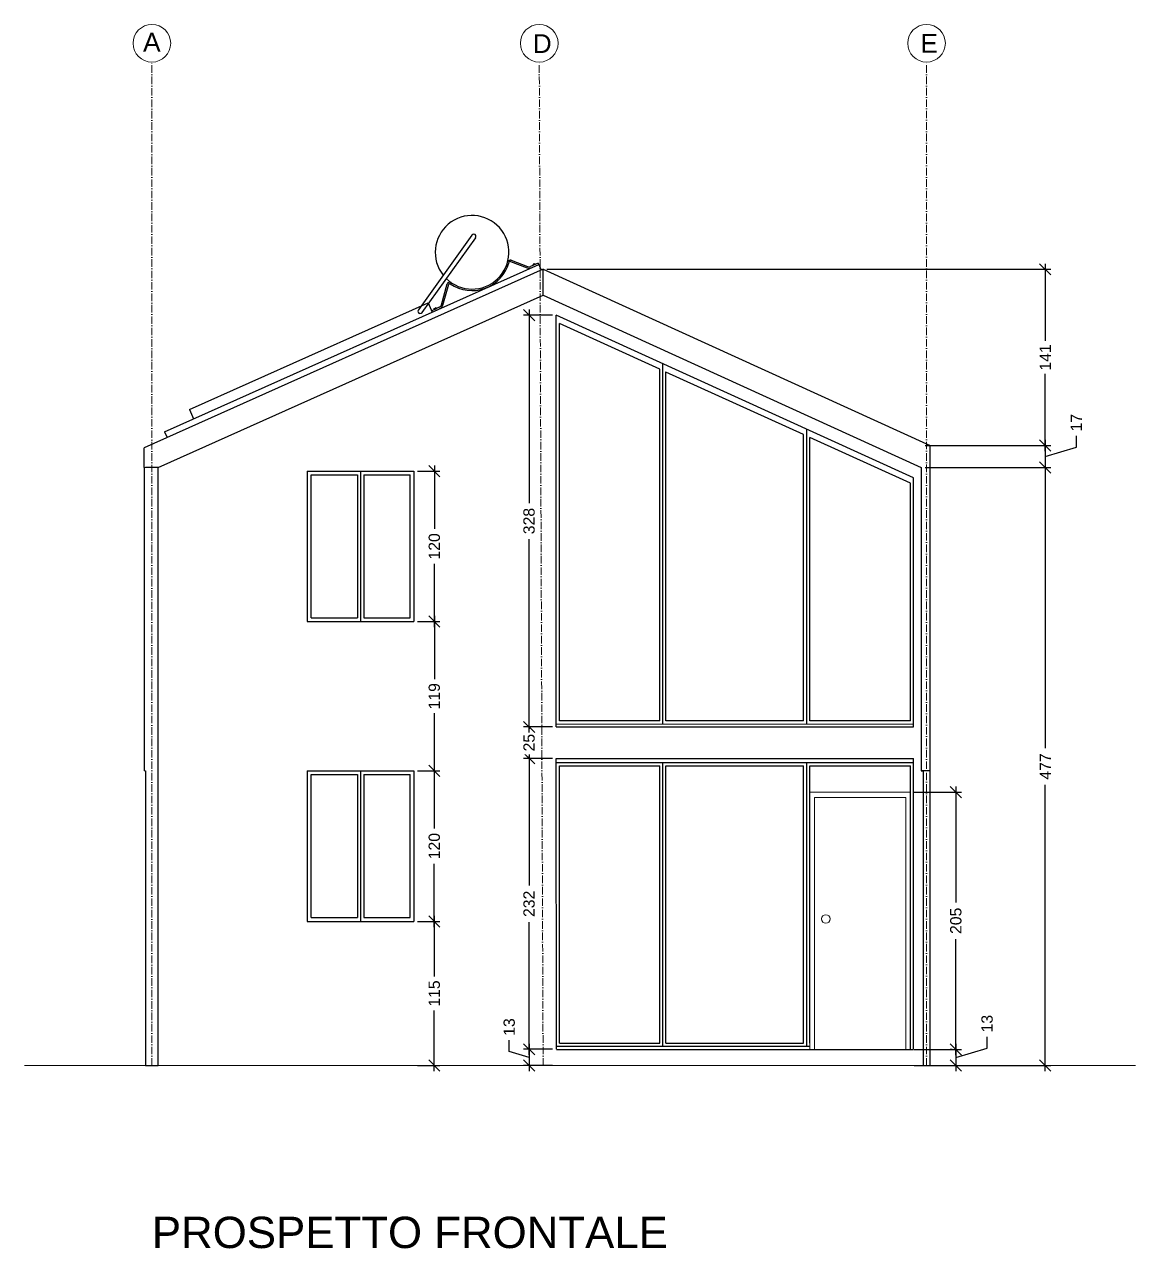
# Model space of a CAD drawing. Header units: millimetres. Extents: x 2830 to 9066, y 9741 to 14619.
# Drawn here: x 6996 to 7881, y 13643 to 14619 of the extents above; entities that cross this region are included whole.
import ezdxf

# ---------------------------------------------------------------- set-up
doc = ezdxf.new("R2010")
doc.units = ezdxf.units.MM
doc.header["$MEASUREMENT"] = 0
doc.linetypes.add('ACAD_ISO10W100', pattern=[18, 12, -3, 0, -3])
doc.layers.get('DEFPOINTS').update_dxf_attribs({"color": 210})
doc.layers.add('ARREDI', color=8, linetype='Continuous', lineweight=18)
doc.layers.add('quote', color=5, linetype='Continuous', lineweight=18)
for name, color, linetype in [('INFISSI', 4, 'Continuous'), ('quote nuove', 2, 'Continuous'), ('STRUTTURA', 1, 'Continuous')]:
    doc.layers.add(name, color=color, linetype=linetype)
doc.layers.get('0').off()
doc.styles.add('ARIAL', font='Arial.ttf')
doc.styles.get("Standard").update_dxf_attribs({"font": 'Arial.ttf'})
doc.dimstyles.new('TICK_36', dxfattribs={"dimtxt": 3.6, "dimasz": 3.6, "dimexe": 1.8, "dimexo": 1.2, "dimgap": 1.8, "dimtad": 0, "dimdec": 0, "dimzin": 0, "dimdsep": 46, "dimtxsty": 'ARIAL', "dimblk": 'OBLIQUE', "dimcen": 1.8, "dimdle": 1.8, "dimclrd": 256, "dimclrt": 256, "dimadec": 0, "dimazin": 0, "dimtfac": 1, "dimtdec": 0, "dimtmove": 1, "dimatfit": 3, "dimldrblk": 'OPEN90', "dimfxl": 1, "dimtfill": 1, "dimtolj": 1, "dimtzin": 0, "dimarcsym": 0})

# ---------------------------------------------------------------- blocks, each defined once
blk = doc.blocks.new('_Oblique')
at = {"color": 0, "linetype": 'ByBlock', "lineweight": -2}
blk.add_line((-0.5, -0.5), (0.5, 0.5), dxfattribs=at)
blk = doc.blocks.new('*D74')
at = {"layer": 'DEFPOINTS', "color": 0, "transparency": 16777216}
for p in [(7305.97, 13904.03), (7305.97, 13789.03), (7322.26, 13789.03)]:
    blk.add_point(p, dxfattribs=at)
at = {"layer": 'quote nuove', "lineweight": -2, "transparency": 16777216}
for p, q in [((7322.26, 13908.53), (7322.26, 13860.06)), ((7322.26, 13784.53), (7322.26, 13833.01))]:
    blk.add_line(p, q, dxfattribs=at)
at = {"layer": 'quote nuove', "color": 0, "lineweight": -2, "transparency": 16777216}
for p, q in [((7308.97, 13904.03), (7326.76, 13904.03)), ((7308.97, 13789.03), (7326.76, 13789.03))]:
    blk.add_line(p, q, dxfattribs=at)
at = {"layer": 'quote nuove', "lineweight": -2, "transparency": 16777216, "xscale": 9, "yscale": 9, "zscale": 9}
for p, rotation in [((7322.26, 13904.03), 90), ((7322.26, 13789.03), 270)]:
    blk.add_blockref('_Oblique', p, dxfattribs=dict(at, rotation=rotation))
at = {"layer": 'quote nuove', "transparency": 16777216, "insert": (7322.26, 13846.53), "char_height": 9, "attachment_point": 5, "rotation": 90, "style": 'ARIAL', "bg_fill": 3, "box_fill_scale": 1.25, "bg_fill_color": 256, "bg_fill_true_color": 13158600, "bg_fill_transparency": 0}
blk.add_mtext('\\A1;115', dxfattribs=at)
blk = doc.blocks.new('_Open90')
at = {"color": 0, "linetype": 'ByBlock', "lineweight": -2}
for p, q in [((0, 0), (-1, 0)), ((-0.5, 0.5), (0, 0)), ((0, 0), (-0.5, -0.5))]:
    blk.add_line(p, q, dxfattribs=at)
blk = doc.blocks.new('*D75')
at = {"layer": 'DEFPOINTS', "color": 0, "transparency": 16777216}
for p in [(7305.97, 14024.03), (7322.26, 14024.03), (7305.97, 13904.03)]:
    blk.add_point(p, dxfattribs=at)
at = {"layer": 'quote nuove', "lineweight": -2, "transparency": 16777216}
for p, q in [((7322.26, 14028.53), (7322.26, 13978.05)), ((7322.26, 13899.53), (7322.26, 13950.02))]:
    blk.add_line(p, q, dxfattribs=at)
at = {"layer": 'quote nuove', "color": 0, "lineweight": -2, "transparency": 16777216}
for p, q in [((7308.97, 14024.03), (7326.76, 14024.03)), ((7308.97, 13904.03), (7326.76, 13904.03))]:
    blk.add_line(p, q, dxfattribs=at)
at = {"layer": 'quote nuove', "lineweight": -2, "transparency": 16777216, "xscale": 9, "yscale": 9, "zscale": 9}
for p, rotation in [((7322.26, 14024.03), 90), ((7322.26, 13904.03), 270)]:
    blk.add_blockref('_Oblique', p, dxfattribs=dict(at, rotation=rotation))
at = {"layer": 'quote nuove', "transparency": 16777216, "insert": (7322.26, 13964.03), "char_height": 9, "attachment_point": 5, "rotation": 90, "style": 'ARIAL', "bg_fill": 3, "box_fill_scale": 1.25, "bg_fill_color": 256, "bg_fill_true_color": 13158600, "bg_fill_transparency": 0}
blk.add_mtext('\\A1;120', dxfattribs=at)
blk = doc.blocks.new('*D76')
at = {"layer": 'DEFPOINTS', "color": 0, "transparency": 16777216}
for p in [(7305.97, 14143.03), (7322.27, 14143.03), (7305.97, 14024.03)]:
    blk.add_point(p, dxfattribs=at)
at = {"layer": 'quote nuove', "color": 0, "lineweight": -2, "transparency": 16777216}
for p, q in [((7308.97, 14143.03), (7326.77, 14143.03)), ((7308.97, 14024.03), (7326.77, 14024.03))]:
    blk.add_line(p, q, dxfattribs=at)
at = {"layer": 'quote nuove', "lineweight": -2, "transparency": 16777216}
for p, q in [((7322.27, 14147.53), (7322.27, 14097.06)), ((7322.27, 14019.53), (7322.27, 14070.01))]:
    blk.add_line(p, q, dxfattribs=at)
at = {"layer": 'quote nuove', "lineweight": -2, "transparency": 16777216, "xscale": 9, "yscale": 9, "zscale": 9}
for p, rotation in [((7322.27, 14143.03), 90), ((7322.27, 14024.03), 270)]:
    blk.add_blockref('_Oblique', p, dxfattribs=dict(at, rotation=rotation))
at = {"layer": 'quote nuove', "transparency": 16777216, "insert": (7322.27, 14083.53), "char_height": 9, "attachment_point": 5, "rotation": 90, "style": 'ARIAL', "bg_fill": 3, "box_fill_scale": 1.25, "bg_fill_color": 256, "bg_fill_true_color": 13158600, "bg_fill_transparency": 0}
blk.add_mtext('\\A1;119', dxfattribs=at)
blk = doc.blocks.new('*D77')
at = {"layer": 'DEFPOINTS', "color": 0, "transparency": 16777216}
for p in [(7305.97, 14263.03), (7322.27, 14263.03), (7305.97, 14143.03)]:
    blk.add_point(p, dxfattribs=at)
at = {"layer": 'quote nuove', "color": 0, "lineweight": -2, "transparency": 16777216}
for p, q in [((7308.97, 14263.03), (7326.77, 14263.03)), ((7308.97, 14143.03), (7326.77, 14143.03))]:
    blk.add_line(p, q, dxfattribs=at)
at = {"layer": 'quote nuove', "lineweight": -2, "transparency": 16777216}
for p, q in [((7322.27, 14267.53), (7322.27, 14217.05)), ((7322.27, 14138.53), (7322.27, 14189.02))]:
    blk.add_line(p, q, dxfattribs=at)
at = {"layer": 'quote nuove', "lineweight": -2, "transparency": 16777216, "xscale": 9, "yscale": 9, "zscale": 9}
for p, rotation in [((7322.27, 14263.03), 90), ((7322.27, 14143.03), 270)]:
    blk.add_blockref('_Oblique', p, dxfattribs=dict(at, rotation=rotation))
at = {"layer": 'quote nuove', "transparency": 16777216, "insert": (7322.27, 14203.03), "char_height": 9, "attachment_point": 5, "rotation": 90, "style": 'ARIAL', "bg_fill": 3, "box_fill_scale": 1.25, "bg_fill_color": 256, "bg_fill_true_color": 13158600, "bg_fill_transparency": 0}
blk.add_mtext('\\A1;120', dxfattribs=at)
blk = doc.blocks.new('*D78')
at = {"layer": 'DEFPOINTS', "color": 0, "transparency": 16777216}
for p in [(7397.81, 14034.03), (7419.47, 14034.03), (7419.53, 13802.03)]:
    blk.add_point(p, dxfattribs=at)
at = {"layer": 'quote nuove', "color": 0, "lineweight": -2, "transparency": 16777216}
for p, q in [((7416.47, 14034.03), (7393.31, 14034.03)), ((7416.53, 13802.03), (7393.31, 13802.03))]:
    blk.add_line(p, q, dxfattribs=at)
at = {"layer": 'quote nuove', "lineweight": -2, "transparency": 16777216}
for p, q in [((7397.81, 14038.53), (7397.81, 13932.54)), ((7397.81, 13797.53), (7397.81, 13903.53))]:
    blk.add_line(p, q, dxfattribs=at)
at = {"layer": 'quote nuove', "lineweight": -2, "transparency": 16777216, "xscale": 9, "yscale": 9, "zscale": 9}
for p, rotation in [((7397.81, 14034.03), 90), ((7397.81, 13802.03), 270)]:
    blk.add_blockref('_Oblique', p, dxfattribs=dict(at, rotation=rotation))
at = {"layer": 'quote nuove', "transparency": 16777216, "insert": (7397.81, 13918.03), "char_height": 9, "attachment_point": 5, "rotation": 90, "style": 'ARIAL', "bg_fill": 3, "box_fill_scale": 1.25, "bg_fill_color": 256, "bg_fill_true_color": 13158600, "bg_fill_transparency": 0}
blk.add_mtext('\\A1;232', dxfattribs=at)
blk = doc.blocks.new('*D79')
at = {"layer": 'DEFPOINTS', "color": 0, "transparency": 16777216}
for p in [(7419.46, 14059.03), (7419.47, 14034.03)]:
    blk.add_point(p, dxfattribs=at)
at = {"layer": 'quote nuove', "lineweight": -2, "transparency": 16777216}
for p, q in [((7397.81, 14059.03), (7397.81, 14068.03)), ((7397.81, 14059.03), (7397.81, 14057.6)), ((7397.81, 14034.03), (7397.81, 14035.46)), ((7397.81, 14034.03), (7397.81, 14025.03))]:
    blk.add_line(p, q, dxfattribs=at)
at = {"layer": 'quote nuove', "color": 0, "lineweight": -2, "transparency": 16777216}
for p, q in [((7416.46, 14059.03), (7393.31, 14059.03)), ((7416.47, 14034.03), (7393.31, 14034.03))]:
    blk.add_line(p, q, dxfattribs=at)
at = {"layer": 'quote nuove', "lineweight": -2, "transparency": 16777216, "xscale": 9, "yscale": 9, "zscale": 9}
for p, rotation in [((7397.81, 14059.03), 270), ((7397.81, 14034.03), 90)]:
    blk.add_blockref('_Oblique', p, dxfattribs=dict(at, rotation=rotation))
at = {"layer": 'quote nuove', "transparency": 16777216, "insert": (7397.81, 14046.53), "char_height": 9, "attachment_point": 5, "rotation": 90, "style": 'ARIAL', "bg_fill": 3, "box_fill_scale": 1.25, "bg_fill_color": 256, "bg_fill_true_color": 13158600, "bg_fill_transparency": 0}
blk.add_mtext('\\A1;25', dxfattribs=at)
at = {"layer": 'DEFPOINTS', "color": 0, "transparency": 16777216}
blk.add_point((7397.81, 14034.03), dxfattribs=at)
blk = doc.blocks.new('*D80')
at = {"layer": 'DEFPOINTS', "color": 0, "transparency": 16777216}
for p in [(7397.8, 14387.41), (7419.37, 14387.41), (7419.47, 14059.03)]:
    blk.add_point(p, dxfattribs=at)
at = {"layer": 'quote nuove', "color": 0, "lineweight": -2, "transparency": 16777216}
for p, q in [((7416.37, 14387.41), (7393.3, 14387.41)), ((7416.47, 14059.03), (7393.3, 14059.03))]:
    blk.add_line(p, q, dxfattribs=at)
at = {"layer": 'quote nuove', "lineweight": -2, "transparency": 16777216}
for p, q in [((7397.8, 14391.91), (7397.8, 14237.6)), ((7397.8, 14054.53), (7397.8, 14208.84))]:
    blk.add_line(p, q, dxfattribs=at)
at = {"layer": 'quote nuove', "lineweight": -2, "transparency": 16777216, "xscale": 9, "yscale": 9, "zscale": 9}
for p, rotation in [((7397.8, 14387.41), 90), ((7397.8, 14059.03), 270)]:
    blk.add_blockref('_Oblique', p, dxfattribs=dict(at, rotation=rotation))
at = {"layer": 'quote nuove', "transparency": 16777216, "insert": (7397.8, 14223.22), "char_height": 9, "attachment_point": 5, "rotation": 90, "style": 'ARIAL', "bg_fill": 3, "box_fill_scale": 1.25, "bg_fill_color": 256, "bg_fill_true_color": 13158600, "bg_fill_transparency": 0}
blk.add_mtext('\\A1;328', dxfattribs=at)
blk = doc.blocks.new('*D81')
at = {"layer": 'DEFPOINTS', "color": 0, "transparency": 16777216}
for p in [(7419.53, 13802.03), (7397.81, 13789.03), (7419.53, 13789.03)]:
    blk.add_point(p, dxfattribs=at)
at = {"layer": 'quote nuove', "lineweight": -2, "transparency": 16777216}
for p, q in [((7381.99, 13800.28), (7381.99, 13809.28)), ((7397.81, 13795.53), (7381.99, 13800.28)), ((7397.81, 13806.53), (7397.81, 13784.53))]:
    blk.add_line(p, q, dxfattribs=at)
at = {"layer": 'quote nuove', "color": 0, "lineweight": -2, "transparency": 16777216}
for p, q in [((7416.53, 13802.03), (7393.31, 13802.03)), ((7416.53, 13789.03), (7393.31, 13789.03))]:
    blk.add_line(p, q, dxfattribs=at)
at = {"layer": 'quote nuove', "lineweight": -2, "transparency": 16777216, "xscale": 9, "yscale": 9, "zscale": 9, "rotation": 270}
blk.add_blockref('_Oblique', (7397.81, 13789.03), dxfattribs=at)
at = {"layer": 'quote nuove', "transparency": 16777216, "insert": (7381.99, 13819.79), "char_height": 9, "attachment_point": 5, "rotation": 90, "style": 'ARIAL', "bg_fill": 3, "box_fill_scale": 1.25, "bg_fill_color": 256, "bg_fill_true_color": 13158600, "bg_fill_transparency": 0}
blk.add_mtext('\\A1;13', dxfattribs=at)
at = {"layer": 'quote nuove', "lineweight": -2, "transparency": 16777216, "xscale": 9, "yscale": 9, "zscale": 9, "rotation": 90}
blk.add_blockref('_Oblique', (7397.81, 13802.03), dxfattribs=at)
blk = doc.blocks.new('*D160')
at = {"layer": 'DEFPOINTS', "color": 0, "ltscale": 2.5, "transparency": 16777216}
for p in [(7701.72, 14007.03), (7701.72, 13801.95), (7737.99, 13801.95)]:
    blk.add_point(p, dxfattribs=at)
at = {"layer": 'quote nuove', "color": 0, "lineweight": -2, "ltscale": 2.5, "transparency": 16777216}
for p, q in [((7704.72, 14007.03), (7742.49, 14007.03)), ((7704.72, 13801.95), (7742.49, 13801.95))]:
    blk.add_line(p, q, dxfattribs=at)
at = {"layer": 'quote nuove', "lineweight": -2, "ltscale": 2.5, "transparency": 16777216}
for p, q in [((7737.99, 14011.53), (7737.99, 13919.06)), ((7737.99, 13797.45), (7737.99, 13889.92))]:
    blk.add_line(p, q, dxfattribs=at)
at = {"layer": 'quote nuove', "lineweight": -2, "ltscale": 2.5, "transparency": 16777216, "xscale": 9, "yscale": 9, "zscale": 9}
for p, rotation in [((7737.99, 14007.03), 90), ((7737.99, 13801.95), 270)]:
    blk.add_blockref('_Oblique', p, dxfattribs=dict(at, rotation=rotation))
at = {"layer": 'quote nuove', "ltscale": 2.5, "transparency": 16777216, "insert": (7737.99, 13904.49), "char_height": 9, "attachment_point": 5, "rotation": 90, "style": 'ARIAL', "bg_fill": 3, "box_fill_scale": 1.25, "bg_fill_color": 256, "bg_fill_true_color": 13158600, "bg_fill_transparency": 0}
blk.add_mtext('\\A1;205', dxfattribs=at)
blk = doc.blocks.new('*D161')
at = {"layer": 'DEFPOINTS', "color": 0, "ltscale": 2.5, "transparency": 16777216}
for p in [(7737.99, 13801.95), (7701.72, 13789.03), (7737.99, 13789.03)]:
    blk.add_point(p, dxfattribs=at)
at = {"layer": 'quote nuove', "lineweight": -2, "ltscale": 2.5, "transparency": 16777216}
for p, q in [((7762.92, 13802.97), (7762.92, 13811.97)), ((7737.99, 13806.45), (7737.99, 13784.53)), ((7737.99, 13795.49), (7762.92, 13802.97))]:
    blk.add_line(p, q, dxfattribs=at)
at = {"layer": 'quote nuove', "color": 0, "lineweight": -2, "ltscale": 2.5, "transparency": 16777216}
for p, q in [((7734.99, 13801.95), (7733.49, 13801.95)), ((7704.72, 13789.03), (7742.49, 13789.03))]:
    blk.add_line(p, q, dxfattribs=at)
at = {"layer": 'quote nuove', "lineweight": -2, "ltscale": 2.5, "transparency": 16777216, "xscale": 9, "yscale": 9, "zscale": 9}
for p, rotation in [((7737.99, 13801.95), 90), ((7737.99, 13789.03), 270)]:
    blk.add_blockref('_Oblique', p, dxfattribs=dict(at, rotation=rotation))
at = {"layer": 'quote nuove', "ltscale": 2.5, "transparency": 16777216, "insert": (7762.92, 13822.49), "char_height": 9, "attachment_point": 5, "rotation": 90, "style": 'ARIAL', "bg_fill": 3, "box_fill_scale": 1.25, "bg_fill_color": 256, "bg_fill_true_color": 13158600, "bg_fill_transparency": 0}
blk.add_mtext('\\A1;13', dxfattribs=at)
blk = doc.blocks.new('*D162')
at = {"layer": 'DEFPOINTS', "color": 0, "ltscale": 2.5, "transparency": 16777216}
for p in [(7408.98, 14423.94), (7710.42, 14283.41), (7809.29, 14283.41)]:
    blk.add_point(p, dxfattribs=at)
at = {"layer": 'quote nuove', "lineweight": -2, "ltscale": 2.5, "transparency": 16777216}
for p, q in [((7809.29, 14428.44), (7809.29, 14366.83)), ((7809.29, 14278.91), (7809.29, 14340.52))]:
    blk.add_line(p, q, dxfattribs=at)
at = {"layer": 'quote nuove', "color": 0, "lineweight": -2, "ltscale": 2.5, "transparency": 16777216}
for p, q in [((7411.98, 14423.94), (7813.79, 14423.94)), ((7713.42, 14283.41), (7813.79, 14283.41))]:
    blk.add_line(p, q, dxfattribs=at)
at = {"layer": 'quote nuove', "lineweight": -2, "ltscale": 2.5, "transparency": 16777216, "xscale": 9, "yscale": 9, "zscale": 9}
for p, rotation in [((7809.29, 14423.94), 90), ((7809.29, 14283.41), 270)]:
    blk.add_blockref('_Oblique', p, dxfattribs=dict(at, rotation=rotation))
at = {"layer": 'quote nuove', "ltscale": 2.5, "transparency": 16777216, "insert": (7809.29, 14353.68), "char_height": 9, "attachment_point": 5, "rotation": 90, "style": 'ARIAL', "bg_fill": 3, "box_fill_scale": 1.25, "bg_fill_color": 256, "bg_fill_true_color": 13158600, "bg_fill_transparency": 0}
blk.add_mtext('\\A1;141', dxfattribs=at)
blk = doc.blocks.new('*D163')
at = {"layer": 'DEFPOINTS', "color": 0, "ltscale": 2.5, "transparency": 16777216}
for p in [(7710.42, 14283.41), (7710.42, 14266.04), (7809.29, 14266.04)]:
    blk.add_point(p, dxfattribs=at)
at = {"layer": 'quote nuove', "lineweight": -2, "ltscale": 2.5, "transparency": 16777216}
for p, q in [((7809.29, 14287.91), (7809.29, 14261.54)), ((7834.04, 14282.15), (7834.04, 14291.15)), ((7809.29, 14274.73), (7834.04, 14282.15))]:
    blk.add_line(p, q, dxfattribs=at)
at = {"layer": 'quote nuove', "color": 0, "lineweight": -2, "ltscale": 2.5, "transparency": 16777216}
for p, q in [((7713.42, 14283.41), (7813.79, 14283.41)), ((7713.42, 14266.04), (7813.79, 14266.04))]:
    blk.add_line(p, q, dxfattribs=at)
at = {"layer": 'quote nuove', "lineweight": -2, "ltscale": 2.5, "transparency": 16777216, "xscale": 9, "yscale": 9, "zscale": 9}
for p, rotation in [((7809.29, 14283.41), 90), ((7809.29, 14266.04), 270)]:
    blk.add_blockref('_Oblique', p, dxfattribs=dict(at, rotation=rotation))
at = {"layer": 'quote nuove', "ltscale": 2.5, "transparency": 16777216, "insert": (7834.04, 14301.67), "char_height": 9, "attachment_point": 5, "rotation": 90, "style": 'ARIAL', "bg_fill": 3, "box_fill_scale": 1.25, "bg_fill_color": 256, "bg_fill_true_color": 13158600, "bg_fill_transparency": 0}
blk.add_mtext('\\A1;17', dxfattribs=at)
blk = doc.blocks.new('*D164')
at = {"layer": 'DEFPOINTS', "color": 0, "ltscale": 2.5, "transparency": 16777216}
for p in [(7710.42, 14266.04), (7710.42, 13789.03), (7809.29, 13789.03)]:
    blk.add_point(p, dxfattribs=at)
at = {"layer": 'quote nuove', "lineweight": -2, "ltscale": 2.5, "transparency": 16777216}
for p, q in [((7809.29, 14270.54), (7809.29, 14042.17)), ((7809.29, 13784.53), (7809.29, 14012.91))]:
    blk.add_line(p, q, dxfattribs=at)
at = {"layer": 'quote nuove', "color": 0, "lineweight": -2, "ltscale": 2.5, "transparency": 16777216}
for p, q in [((7713.42, 14266.04), (7813.79, 14266.04)), ((7713.42, 13789.03), (7813.79, 13789.03))]:
    blk.add_line(p, q, dxfattribs=at)
at = {"layer": 'quote nuove', "lineweight": -2, "ltscale": 2.5, "transparency": 16777216, "xscale": 9, "yscale": 9, "zscale": 9}
for p, rotation in [((7809.29, 14266.04), 90), ((7809.29, 13789.03), 270)]:
    blk.add_blockref('_Oblique', p, dxfattribs=dict(at, rotation=rotation))
at = {"layer": 'quote nuove', "ltscale": 2.5, "transparency": 16777216, "insert": (7809.29, 14027.54), "char_height": 9, "attachment_point": 5, "rotation": 90, "style": 'ARIAL', "bg_fill": 3, "box_fill_scale": 1.25, "bg_fill_color": 256, "bg_fill_true_color": 13158600, "bg_fill_transparency": 0}
blk.add_mtext('\\A1;477', dxfattribs=at)

msp = doc.modelspace()

# ---------------------------------------------------------------- linework, layer by layer
at = {"layer": 'ARREDI'}
for p, q in [((7091.04, 14281.62), (7091.04, 14265.95)), ((7091.04, 14265.95), (7092.04, 14265.95)), ((7091.04, 14024.06), (7092.04, 14024.06)), ((7711.88, 13789.03), (7717.56, 13789.03))]:
    msp.add_line(p, q, dxfattribs=at)
at = {"layer": 'INFISSI', "color": 4, "lineweight": -2}
for p, q in [((7419.46, 14059.03), (7419.37, 14387.41)), ((7704.22, 14257.78), (7419.37, 14387.41)), ((7422.04, 14063.95), (7422.04, 14380.7)), ((7502.04, 14344.28), (7422.04, 14380.69)), ((7504.46, 14061.45), (7504.46, 14348.68)), ((7502.04, 14063.98), (7502.04, 14344.29)), ((7506.89, 14063.98), (7506.89, 14342.08)), ((7616.67, 14292.12), (7506.89, 14342.07)), ((7616.67, 14064.01), (7616.67, 14292.13)), ((7619.29, 14061.43), (7619.22, 14296.46)), ((7621.53, 14064.01), (7621.53, 14289.92)), ((7701.72, 14253.42), (7621.53, 14289.91)), ((7701.72, 14064.03), (7701.72, 14253.42)), ((7704.22, 14059.03), (7704.22, 14257.78)), ((7502.04, 14063.98), (7422.04, 14063.95)), ((7616.67, 14064.01), (7506.89, 14063.98)), ((7701.72, 14064.03), (7621.53, 14064.01)), ((7419.46, 14059.03), (7704.22, 14059.03)), ((7419.53, 13802.03), (7419.47, 14034.03)), ((7419.47, 14034.03), (7704.22, 14034.03)), ((7704.22, 13802.03), (7704.22, 14034.03)), ((7422.04, 14028.12), (7502.04, 14028.12)), ((7422.04, 13807.03), (7422.04, 14028.12)), ((7502.04, 13807.03), (7502.04, 14028.12)), ((7504.46, 13804.53), (7504.46, 14030.62)), ((7506.89, 13807.03), (7506.89, 14028.12)), ((7506.89, 14028.12), (7616.67, 14028.12)), ((7616.67, 13807.03), (7616.67, 14028.12)), ((7619.22, 13804.53), (7619.22, 14030.62)), ((7621.53, 13807.03), (7621.53, 14028.12)), ((7621.53, 14028.12), (7701.72, 14028.12)), ((7701.72, 13801.95), (7701.72, 14028.12))]:
    msp.add_line(p, q, dxfattribs=at)
at = {"layer": 'INFISSI', "color": 4}
for p, q in [((7220.97, 14263.03), (7220.97, 14143.03)), ((7220.97, 14263.03), (7305.97, 14263.03)), ((7223.97, 14260.03), (7260.97, 14260.03)), ((7223.97, 14146.03), (7223.97, 14260.03)), ((7260.97, 14260.03), (7260.97, 14146.03)), ((7263.47, 14263.03), (7263.47, 14143.03)), ((7265.97, 14260.03), (7302.97, 14260.03)), ((7265.97, 14260.03), (7265.97, 14146.03)), ((7302.97, 14146.03), (7302.97, 14260.03)), ((7305.97, 14263.03), (7305.97, 14143.03)), ((7220.97, 14143.03), (7305.97, 14143.03)), ((7223.97, 14146.03), (7260.97, 14146.03)), ((7265.97, 14146.03), (7302.97, 14146.03)), ((7220.97, 14024.03), (7220.97, 13904.03)), ((7220.97, 14024.03), (7305.97, 14024.03)), ((7223.97, 14021.03), (7260.97, 14021.03)), ((7223.97, 13907.03), (7223.97, 14021.03)), ((7260.97, 14021.03), (7260.97, 13907.03)), ((7263.47, 14024.03), (7263.47, 13904.03)), ((7265.97, 14021.03), (7302.97, 14021.03)), ((7265.97, 14021.03), (7265.97, 13907.03)), ((7302.97, 13907.03), (7302.97, 14021.03)), ((7305.97, 14024.03), (7305.97, 13904.03)), ((7220.97, 13904.03), (7305.97, 13904.03)), ((7223.97, 13907.03), (7260.97, 13907.03)), ((7265.97, 13907.03), (7302.97, 13907.03)), ((7419.53, 13801.95), (7704.22, 13801.95)), ((7422.04, 13807.03), (7502.04, 13807.03)), ((7506.89, 13807.03), (7616.67, 13807.03))]:
    msp.add_line(p, q, dxfattribs=at)
at = {"layer": 'INFISSI'}
for p, q in [((7419.46, 14061.37), (7704.22, 14061.45)), ((7419.47, 14030.61), (7704.22, 14030.62)), ((7419.53, 13804.53), (7621.53, 13804.53))]:
    msp.add_line(p, q, dxfattribs=at)
at = {"layer": 'INFISSI', "lineweight": 20}
for p, q in [((7621.53, 14007.03), (7621.53, 13801.95)), ((7701.72, 14007.03), (7621.53, 14007.03)), ((7701.72, 13801.95), (7701.72, 14007.03)), ((7698.09, 14002.84), (7625.18, 14002.84)), ((7625.18, 14002.84), (7625.18, 13801.95)), ((7698.09, 13801.95), (7698.09, 14002.84))]:
    msp.add_line(p, q, dxfattribs=at)
msp.add_circle((7634.36, 13905.95), 3.41, dxfattribs=at)
at = {"layer": 'quote'}
msp.add_lwpolyline([(6995.56, 13789.03), (7881.21, 13789.03), (7881.21, 13789.03), (6995.56, 13789.03)], close=True, dxfattribs=at)
at = {"layer": 'quote nuove', "color": 253, "linetype": 'ACAD_ISO10W100', "lineweight": 0, "ltscale": 0.5, "transparency": 33554687}
for p, q in [((7097.11, 13788.95), (7097.11, 14589.15)), ((7408.98, 13788.99), (7405.91, 14589.15))]:
    msp.add_line(p, q, dxfattribs=at)
at = {"layer": 'quote nuove', "color": 253, "lineweight": 0}
for centre in [(7097.11, 14604.15), (7405.91, 14604.15), (7714.62, 14604.15)]:
    msp.add_circle(centre, 15, dxfattribs=at)
at = {"layer": 'STRUTTURA'}
for p, q in [((7352.21, 14451.21), (7309.54, 14391.58)), ((7355.09, 14449.1), (7312.43, 14389.49)), ((7383, 14430.07), (7396.2, 14425.03)), ((7383.41, 14431.15), (7396.61, 14426.11)), ((7405, 14428.91), (7398.89, 14426.18)), ((7401.21, 14427.27), (7400.95, 14427.84)), ((7400.98, 14427.91), (7402.32, 14428.51)), ((7401.5, 14427.4), (7401.25, 14427.98)), ((7402.09, 14428.35), (7402.34, 14427.78)), ((7402.39, 14428.49), (7402.64, 14427.91)), ((7405, 14428.91), (7405.47, 14427.85)), ((7408.98, 14423.94), (7091.04, 14281.62)), ((7408.91, 14403.32), (7408.98, 14423.94)), ((7408.98, 14423.94), (7717.56, 14283.41)), ((7327.85, 14395.55), (7332.61, 14412.3)), ((7328.97, 14395.23), (7333.74, 14412)), ((7102.17, 14265.95), (7408.91, 14403.32)), ((7408.91, 14403.32), (7710.42, 14266.04)), ((7326.21, 14393.65), (7320.17, 14390.95)), ((7320.17, 14390.95), (7320.64, 14389.89)), ((7322.45, 14392.02), (7322.19, 14392.6)), ((7322.22, 14392.67), (7323.56, 14393.26)), ((7322.75, 14392.16), (7322.49, 14392.73)), ((7323.33, 14393.1), (7323.58, 14392.53)), ((7323.63, 14393.24), (7323.88, 14392.67)), ((7091.04, 14265.95), (7091.04, 14281.62)), ((7717.56, 13789.03), (7717.56, 14283.41)), ((7091.04, 14265.95), (7091.04, 14024.06)), ((7710.42, 14266.04), (7710.42, 14024.03)), ((7092.04, 14024.06), (7092.04, 13789.03)), ((7710.42, 14024.03), (7711.88, 14024.03)), ((7717.53, 14024.03), (7710.47, 14024.03)), ((7711.88, 14024.03), (7711.88, 13789.03))]:
    msp.add_line(p, q, dxfattribs=at)
for points in [[(7107.22, 14294.38), (7405.47, 14427.85)], [(7405.47, 14427.85), (7407.52, 14423.29)], [(7127.14, 14312.06), (7317.37, 14397.19)], [(7317.37, 14397.19), (7320.64, 14389.89)], [(7127.14, 14312.06), (7130.41, 14304.75)], [(7107.22, 14294.38), (7109.27, 14289.81)], [(7092.04, 13789.03), (7102.17, 13789.03), (7102.17, 14265.95), (7092.04, 14265.95)]]:
    msp.add_lwpolyline(points, dxfattribs=at)
for centre, radius, start, end in [((7352.35, 14437.51), 29.36, 225.56838, 218.43727), ((7353.66, 14450.16), 1.78, 323.50184, 144.71841), ((7352.35, 14437.51), 30.52, 235.35032, 344.88562), ((7382.67, 14429.2), 2.08, 69.11012, 160.19507), ((7382.67, 14429.2), 0.927, 69.13934, 157.43176), ((7397.68, 14428.89), 4.14, 249.11012, 294.11012), ((7397.68, 14428.89), 2.98, 249.11012, 294.11012), ((7401, 14427.86), 0.0537, 114.11012, 204.11012), ((7401.2, 14427.95), 0.0537, 24.11012, 114.11012), ((7401.25, 14427.29), 0.0537, 204.11012, 294.11012), ((7401.3, 14428), 0.0537, 114.11012, 204.11012), ((7401.46, 14427.38), 0.0537, 294.11012, 24.11012), ((7401.55, 14427.43), 0.0537, 204.11012, 294.11012), ((7402.04, 14428.33), 0.0537, 24.11012, 114.11012), ((7402.14, 14428.37), 0.0537, 114.11012, 204.11012), ((7402.34, 14428.46), 0.0537, 24.11012, 114.11012), ((7402.29, 14427.76), 0.0537, 294.11012, 24.11012), ((7402.39, 14427.8), 0.0537, 204.11012, 294.11012), ((7402.59, 14427.89), 0.0537, 294.11012, 24.11012), ((7334.57, 14411.59), 2.08, 59.88941, 159.99153), ((7334.57, 14411.59), 0.926, 62.30828, 153.62295), ((7324.99, 14396.36), 2.98, 294.11012, 344.11012), ((7324.99, 14396.36), 4.14, 294.11012, 344.11012), ((7310.99, 14390.53), 1.78, 144.11012, 325.07999), ((7322.24, 14392.62), 0.0537, 114.11012, 204.11012), ((7322.44, 14392.71), 0.0537, 24.11012, 114.11012), ((7322.5, 14392.05), 0.0537, 204.11012, 294.11012), ((7322.54, 14392.75), 0.0537, 114.11012, 204.11012), ((7322.7, 14392.14), 0.0537, 294.11012, 24.11012), ((7322.79, 14392.18), 0.0537, 204.11012, 294.11012), ((7323.28, 14393.08), 0.0537, 24.11012, 114.11012), ((7323.38, 14393.13), 0.0537, 114.11012, 204.11012), ((7323.58, 14393.22), 0.0537, 24.11012, 114.11012), ((7323.54, 14392.51), 0.0537, 294.11012, 24.11012), ((7323.63, 14392.55), 0.0537, 204.11012, 294.11012), ((7323.83, 14392.64), 0.0537, 294.11012, 24.11012)]:
    msp.add_arc(centre, radius, start, end, dxfattribs=at)

# ---------------------------------------------------------------- texts
at = {"layer": 'quote nuove', "color": 253, "lineweight": 0, "char_height": 15, "attachment_point": 1}
for s, insert in [('A', (7090.08, 14612.55)), ('D', (7400.68, 14611.42)), ('E', (7709.72, 14611.55))]:
    msp.add_mtext_dynamic_manual_height_columns(s, width=15.1923, gutter_width=12.5, heights=[0], dxfattribs=dict(at, insert=insert))
at = {"layer": 'STRUTTURA', "ltscale": 0.1, "insert": (7097.11, 13668.57), "char_height": 25, "attachment_point": 1}
msp.add_mtext_dynamic_manual_height_columns('PROSPETTO FRONTALE', width=428.1051, gutter_width=12.5, heights=[0], dxfattribs=at)

# ---------------------------------------------------------------- next in the draw order: dimensions: what is measured, and where the dimension line sits
at = {"layer": 'quote nuove', "color": 253}
for base, p1, p2, picture, middle in [((7397.81, 14034.03), (7419.53, 13802.03), (7419.47, 14034.03), '*D78', (7397.81, 13918.03)), ((7322.26, 13789.03), (7305.97, 13904.03), (7305.97, 13789.03), '*D74', (7322.26, 13846.53))]:
    dim = msp.add_linear_dim(base=base, p1=p1, p2=p2, angle=90, dimstyle='TICK_36', override={"dimscale": 2.5}, dxfattribs=at)
    dim.commit()
    dim.dimension.update_dxf_attribs({"geometry": picture, "text_midpoint": middle})
at = {"layer": 'quote nuove', "color": 253, "ltscale": 2.5}
dim = msp.add_linear_dim(base=(7737.99, 13801.95), p1=(7701.72, 14007.03), p2=(7701.72, 13801.95), angle=90, dimstyle='TICK_36', override={"dimscale": 2.5}, dxfattribs=at)
dim.commit()
dim.dimension.update_dxf_attribs({"geometry": '*D160', "text_midpoint": (7737.99, 13904.49)})

# ---------------------------------------------------------------- next in the draw order: dimensions: what is measured, and where the dimension line sits
at = {"layer": 'quote nuove', "color": 253}
for base, p1, p2, picture, middle in [((7397.81, 14034.03), (7419.46, 14059.03), (7419.47, 14034.03), '*D79', (7397.81, 14046.53)), ((7322.26, 14024.03), (7305.97, 13904.03), (7305.97, 14024.03), '*D75', (7322.26, 13964.03)), ((7397.81, 13789.03), (7419.53, 13802.03), (7419.53, 13789.03), '*D81', (7381.99, 13813.78))]:
    dim = msp.add_linear_dim(base=base, p1=p1, p2=p2, angle=90, dimstyle='TICK_36', override={"dimscale": 2.5}, dxfattribs=at)
    dim.commit()
    dim.dimension.update_dxf_attribs({"geometry": picture, "text_midpoint": middle})
at = {"layer": 'quote nuove', "color": 253, "ltscale": 2.5}
dim = msp.add_linear_dim(base=(7737.99, 13789.03), p1=(7737.99, 13801.95), p2=(7701.72, 13789.03), angle=90, dimstyle='TICK_36', override={"dimscale": 2.5}, dxfattribs=at)
dim.commit()
dim.dimension.update_dxf_attribs({"geometry": '*D161', "text_midpoint": (7762.92, 13816.47)})

# ---------------------------------------------------------------- next in the draw order: dimensions: what is measured, and where the dimension line sits
at = {"layer": 'quote nuove', "color": 253}
for base, p1, p2, picture, middle in [((7397.8, 14387.41), (7419.47, 14059.03), (7419.37, 14387.41), '*D80', (7397.8, 14223.22)), ((7322.27, 14143.03), (7305.97, 14024.03), (7305.97, 14143.03), '*D76', (7322.27, 14083.53))]:
    dim = msp.add_linear_dim(base=base, p1=p1, p2=p2, angle=90, dimstyle='TICK_36', override={"dimscale": 2.5}, dxfattribs=at)
    dim.commit()
    dim.dimension.update_dxf_attribs({"geometry": picture, "text_midpoint": middle})

# ---------------------------------------------------------------- next in the draw order: dimensions: what is measured, and where the dimension line sits
at = {"layer": 'quote nuove', "color": 253, "ltscale": 2.5}
dim = msp.add_linear_dim(base=(7809.29, 14283.41), p1=(7408.98, 14423.94), p2=(7710.42, 14283.41), angle=90, dimstyle='TICK_36', override={"dimscale": 2.5}, dxfattribs=at)
dim.commit()
dim.dimension.update_dxf_attribs({"geometry": '*D162', "text_midpoint": (7809.29, 14353.68)})
at = {"layer": 'quote nuove', "color": 253}
dim = msp.add_linear_dim(base=(7322.27, 14263.03), p1=(7305.97, 14143.03), p2=(7305.97, 14263.03), angle=90, dimstyle='TICK_36', override={"dimscale": 2.5}, dxfattribs=at)
dim.commit()
dim.dimension.update_dxf_attribs({"geometry": '*D77', "text_midpoint": (7322.27, 14203.03)})

# ---------------------------------------------------------------- next in the draw order: dimensions: what is measured, and where the dimension line sits
at = {"layer": 'quote nuove', "color": 253, "ltscale": 2.5}
dim = msp.add_linear_dim(base=(7809.29, 14266.04), p1=(7710.42, 14283.41), p2=(7710.42, 14266.04), angle=90, dimstyle='TICK_36', override={"dimscale": 2.5}, dxfattribs=at)
dim.commit()
dim.dimension.update_dxf_attribs({"geometry": '*D163', "text_midpoint": (7834.04, 14295.65)})

# ---------------------------------------------------------------- next in the draw order: dimensions: what is measured, and where the dimension line sits
dim = msp.add_linear_dim(base=(7809.29, 13789.03), p1=(7710.42, 14266.04), p2=(7710.42, 13789.03), angle=90, dimstyle='TICK_36', override={"dimscale": 2.5}, dxfattribs=at)
dim.commit()
dim.dimension.update_dxf_attribs({"geometry": '*D164', "text_midpoint": (7809.29, 14027.54)})

# ---------------------------------------------------------------- next in the draw order: linework, layer by layer
at = {"layer": 'quote nuove', "color": 253, "linetype": 'ACAD_ISO10W100', "lineweight": 0, "ltscale": 0.5, "transparency": 33554687}
msp.add_line((7714.72, 13789.03), (7714.71, 14589.24), dxfattribs=at)

doc.saveas('drawing.dxf')
